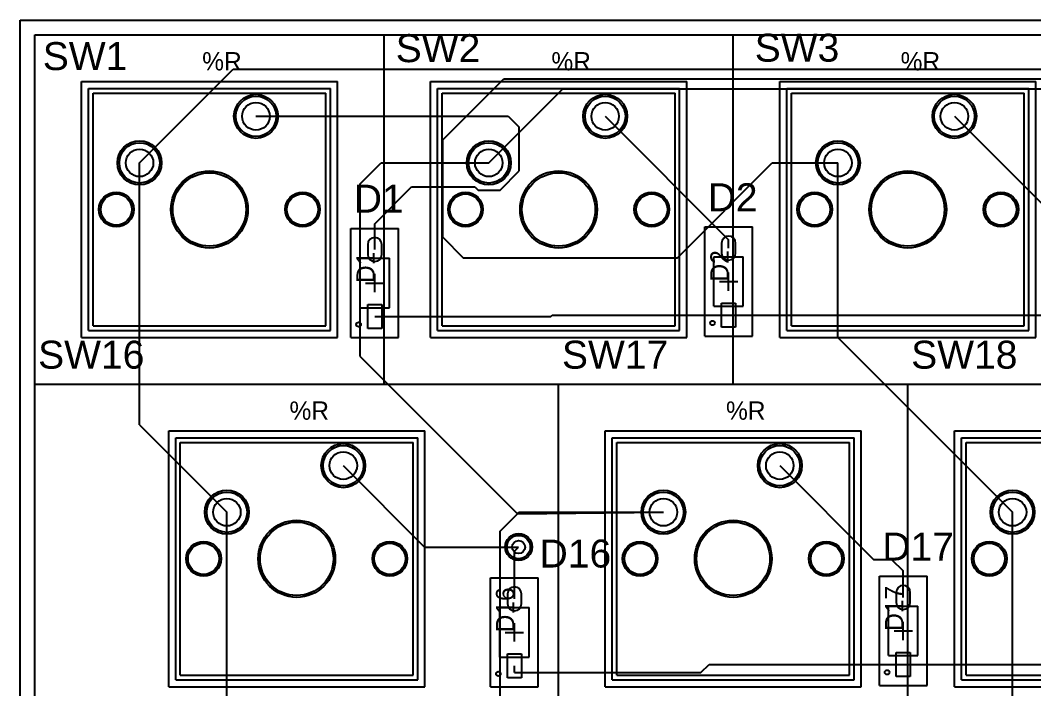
# Model space of a CAD drawing. Header units: millimetres. Extents: x 0 to 306, y 0 to 140.
# Drawn here: x 0 to 55.3, y 60.6 to 97.1 of the extents above; entities that cross this region are included whole.
import ezdxf

# ---------------------------------------------------------------- set-up
doc = ezdxf.new("R2010")
doc.units = ezdxf.units.MM
for name, color, linetype in [('BottomLayer', 5, 'Continuous'), ('BottomSolder', 6, 'Continuous'), ('Mechanical1', 6, 'Continuous'), ('Mechanical16', 56, 'Continuous'), ('Mechanical2', 216, 'Continuous'), ('Mechanical3', 76, 'Continuous'), ('Mechanical4', 56, 'Continuous'), ('Mechanical5', 56, 'Continuous'), ('Mechanical6', 56, 'Continuous'), ('MultiLayer', 9, 'Continuous'), ('PadHoleLayer', 156, 'Continuous'), ('TopLayer', 1, 'Continuous'), ('TopOverlay', 2, 'Continuous'), ('TopPaste', 8, 'Continuous'), ('TopSolder', 216, 'Continuous'), ('ViaHoleLayer', 16, 'Continuous')]:
    doc.layers.add(name, color=color, linetype=linetype)
doc.styles.add('Arial', font='arial.ttf', dxfattribs={"height": 0.2})

# ---------------------------------------------------------------- blocks, each defined once
blk = doc.blocks.new('SW_C______MX_1_00__PCB_53')
at = {"layer": 'BottomLayer'}
for centre, radius in [((0, 0), 1.1), ((-6.35, -2.54), 1.1), ((-2.54, -5.08), 2), ((-7.62, -5.08), 0.85), ((2.54, -5.08), 0.85)]:
    blk.add_circle(centre, radius, dxfattribs=at)
at = {"layer": 'BottomSolder'}
for centre, radius in [((0, 0), 1.202), ((-6.35, -2.54), 1.202), ((-2.54, -5.08), 2.102), ((-7.62, -5.08), 0.952), ((2.54, -5.08), 0.952)]:
    blk.add_circle(centre, radius, dxfattribs=at)
at = {"layer": 'Mechanical2'}
for p, q in [((-12.065, 4.445), (6.985, 4.445)), ((-12.065, -14.605), (-12.065, 4.445)), ((6.985, -14.605), (6.985, 4.445)), ((-12.065, -14.605), (6.985, -14.605))]:
    blk.add_line(p, q, dxfattribs=at)
at = {"layer": 'Mechanical4'}
for p, q in [((-9.14, -11.68), (-9.14, 1.52)), ((-9.14, 1.52), (4.06, 1.52)), ((4.06, -11.68), (4.06, 1.52)), ((-9.14, -11.68), (4.06, -11.68))]:
    blk.add_line(p, q, dxfattribs=at)
at = {"layer": 'Mechanical6'}
for p, q in [((-8.89, 1.27), (3.81, 1.27)), ((-8.89, -11.43), (-8.89, 1.27)), ((3.81, -11.43), (3.81, 1.27)), ((-8.89, -11.43), (3.81, -11.43))]:
    blk.add_line(p, q, dxfattribs=at)
at = {"layer": 'MultiLayer'}
for centre, radius in [((0, 0), 1.1), ((-6.35, -2.54), 1.1), ((-2.54, -5.08), 2), ((-7.62, -5.08), 0.85), ((2.54, -5.08), 0.85)]:
    blk.add_circle(centre, radius, dxfattribs=at)
at = {"layer": 'PadHoleLayer'}
for centre, radius in [((0, 0), 0.75), ((-6.35, -2.54), 0.75), ((-2.54, -5.08), 2), ((-7.62, -5.08), 0.85), ((2.54, -5.08), 0.85)]:
    blk.add_circle(centre, radius, dxfattribs=at)
at = {"layer": 'TopLayer'}
for centre, radius in [((0, 0), 1.1), ((-6.35, -2.54), 1.1), ((-2.54, -5.08), 2), ((-7.62, -5.08), 0.85), ((2.54, -5.08), 0.85)]:
    blk.add_circle(centre, radius, dxfattribs=at)
at = {"layer": 'TopOverlay'}
for p, q in [((-9.525, 1.905), (4.445, 1.905)), ((-9.525, -12.065), (-9.525, 1.905)), ((4.445, -12.065), (4.445, 1.905)), ((-9.525, -12.065), (4.445, -12.065))]:
    blk.add_line(p, q, dxfattribs=at)
at = {"layer": 'TopSolder'}
for centre, radius in [((0, 0), 1.202), ((-6.35, -2.54), 1.202), ((-2.54, -5.08), 2.102), ((-7.62, -5.08), 0.952), ((2.54, -5.08), 0.952)]:
    blk.add_circle(centre, radius, dxfattribs=at)
at = {"layer": 'Mechanical6'}
blk.add_text('%R', height=1, dxfattribs=at).set_placement((-2.933, 2.501))
blk = doc.blocks.new('SW_C______MX_1_00__PCB_54')
at = {"layer": 'BottomLayer'}
for centre, radius in [((0, 0), 1.1), ((-6.35, -2.54), 1.1), ((-2.54, -5.08), 2), ((-7.62, -5.08), 0.85), ((2.54, -5.08), 0.85)]:
    blk.add_circle(centre, radius, dxfattribs=at)
at = {"layer": 'BottomSolder'}
for centre, radius in [((0, 0), 1.202), ((-6.35, -2.54), 1.202), ((-2.54, -5.08), 2.102), ((-7.62, -5.08), 0.952), ((2.54, -5.08), 0.952)]:
    blk.add_circle(centre, radius, dxfattribs=at)
at = {"layer": 'Mechanical2'}
for p, q in [((-12.065, 4.445), (6.985, 4.445)), ((-12.065, -14.605), (-12.065, 4.445)), ((6.985, -14.605), (6.985, 4.445)), ((-12.065, -14.605), (6.985, -14.605))]:
    blk.add_line(p, q, dxfattribs=at)
at = {"layer": 'Mechanical4'}
for p, q in [((-9.14, -11.68), (-9.14, 1.52)), ((-9.14, 1.52), (4.06, 1.52)), ((4.06, -11.68), (4.06, 1.52)), ((-9.14, -11.68), (4.06, -11.68))]:
    blk.add_line(p, q, dxfattribs=at)
at = {"layer": 'Mechanical6'}
for p, q in [((-8.89, 1.27), (3.81, 1.27)), ((-8.89, -11.43), (-8.89, 1.27)), ((3.81, -11.43), (3.81, 1.27)), ((-8.89, -11.43), (3.81, -11.43))]:
    blk.add_line(p, q, dxfattribs=at)
at = {"layer": 'MultiLayer'}
for centre, radius in [((0, 0), 1.1), ((-6.35, -2.54), 1.1), ((-2.54, -5.08), 2), ((-7.62, -5.08), 0.85), ((2.54, -5.08), 0.85)]:
    blk.add_circle(centre, radius, dxfattribs=at)
at = {"layer": 'PadHoleLayer'}
for centre, radius in [((0, 0), 0.75), ((-6.35, -2.54), 0.75), ((-2.54, -5.08), 2), ((-7.62, -5.08), 0.85), ((2.54, -5.08), 0.85)]:
    blk.add_circle(centre, radius, dxfattribs=at)
at = {"layer": 'TopLayer'}
for centre, radius in [((0, 0), 1.1), ((-6.35, -2.54), 1.1), ((-2.54, -5.08), 2), ((-7.62, -5.08), 0.85), ((2.54, -5.08), 0.85)]:
    blk.add_circle(centre, radius, dxfattribs=at)
at = {"layer": 'TopOverlay'}
for p, q in [((-9.525, 1.905), (4.445, 1.905)), ((-9.525, -12.065), (-9.525, 1.905)), ((4.445, -12.065), (4.445, 1.905)), ((-9.525, -12.065), (4.445, -12.065))]:
    blk.add_line(p, q, dxfattribs=at)
at = {"layer": 'TopSolder'}
for centre, radius in [((0, 0), 1.202), ((-6.35, -2.54), 1.202), ((-2.54, -5.08), 2.102), ((-7.62, -5.08), 0.952), ((2.54, -5.08), 0.952)]:
    blk.add_circle(centre, radius, dxfattribs=at)
at = {"layer": 'Mechanical6'}
blk.add_text('%R', height=1, dxfattribs=at).set_placement((-2.933, 2.501))
blk = doc.blocks.new('SW_C______MX_1_50__PCB_55')
at = {"layer": 'BottomLayer'}
for centre, radius in [((0, 0), 1.1), ((-6.35, -2.54), 1.1), ((-2.54, -5.08), 2), ((-7.62, -5.08), 0.85), ((2.54, -5.08), 0.85)]:
    blk.add_circle(centre, radius, dxfattribs=at)
at = {"layer": 'BottomSolder'}
for centre, radius in [((0, 0), 1.202), ((-6.35, -2.54), 1.202), ((-2.54, -5.08), 2.102), ((-7.62, -5.08), 0.952), ((2.54, -5.08), 0.952)]:
    blk.add_circle(centre, radius, dxfattribs=at)
at = {"layer": 'Mechanical2'}
for p, q in [((-16.827, 4.445), (11.748, 4.445)), ((-16.827, -14.605), (-16.827, 4.445)), ((11.748, -14.605), (11.748, 4.445)), ((-16.827, -14.605), (11.748, -14.605))]:
    blk.add_line(p, q, dxfattribs=at)
at = {"layer": 'Mechanical4'}
for p, q in [((-9.14, -11.68), (-9.14, 1.52)), ((-9.14, 1.52), (4.06, 1.52)), ((4.06, -11.68), (4.06, 1.52)), ((-9.14, -11.68), (4.06, -11.68))]:
    blk.add_line(p, q, dxfattribs=at)
at = {"layer": 'Mechanical6'}
for p, q in [((-8.89, 1.27), (3.81, 1.27)), ((-8.89, -11.43), (-8.89, 1.27)), ((3.81, -11.43), (3.81, 1.27)), ((-8.89, -11.43), (3.81, -11.43))]:
    blk.add_line(p, q, dxfattribs=at)
at = {"layer": 'MultiLayer'}
for centre, radius in [((0, 0), 1.1), ((-6.35, -2.54), 1.1), ((-2.54, -5.08), 2), ((-7.62, -5.08), 0.85), ((2.54, -5.08), 0.85)]:
    blk.add_circle(centre, radius, dxfattribs=at)
at = {"layer": 'PadHoleLayer'}
for centre, radius in [((0, 0), 0.75), ((-6.35, -2.54), 0.75), ((-2.54, -5.08), 2), ((-7.62, -5.08), 0.85), ((2.54, -5.08), 0.85)]:
    blk.add_circle(centre, radius, dxfattribs=at)
at = {"layer": 'TopLayer'}
for centre, radius in [((0, 0), 1.1), ((-6.35, -2.54), 1.1), ((-2.54, -5.08), 2), ((-7.62, -5.08), 0.85), ((2.54, -5.08), 0.85)]:
    blk.add_circle(centre, radius, dxfattribs=at)
at = {"layer": 'TopOverlay'}
for p, q in [((-9.525, 1.905), (4.445, 1.905)), ((-9.525, -12.065), (-9.525, 1.905)), ((4.445, -12.065), (4.445, 1.905)), ((-9.525, -12.065), (4.445, -12.065))]:
    blk.add_line(p, q, dxfattribs=at)
at = {"layer": 'TopSolder'}
for centre, radius in [((0, 0), 1.202), ((-6.35, -2.54), 1.202), ((-2.54, -5.08), 2.102), ((-7.62, -5.08), 0.952), ((2.54, -5.08), 0.952)]:
    blk.add_circle(centre, radius, dxfattribs=at)
at = {"layer": 'Mechanical6'}
blk.add_text('%R', height=1, dxfattribs=at).set_placement((-2.933, 2.501))
blk = doc.blocks.new('SW_C______MX_1_00__PCB_68')
at = {"layer": 'BottomLayer'}
for centre, radius in [((0, 0), 1.1), ((-6.35, -2.54), 1.1), ((-2.54, -5.08), 2), ((-7.62, -5.08), 0.85), ((2.54, -5.08), 0.85)]:
    blk.add_circle(centre, radius, dxfattribs=at)
at = {"layer": 'BottomSolder'}
for centre, radius in [((0, 0), 1.202), ((-6.35, -2.54), 1.202), ((-2.54, -5.08), 2.102), ((-7.62, -5.08), 0.952), ((2.54, -5.08), 0.952)]:
    blk.add_circle(centre, radius, dxfattribs=at)
at = {"layer": 'Mechanical2'}
for p, q in [((-12.065, -14.605), (-12.065, 4.445)), ((-12.065, 4.445), (6.985, 4.445)), ((6.985, -14.605), (6.985, 4.445)), ((-12.065, -14.605), (6.985, -14.605))]:
    blk.add_line(p, q, dxfattribs=at)
at = {"layer": 'Mechanical4'}
for p, q in [((-9.14, 1.52), (4.06, 1.52)), ((-9.14, -11.68), (-9.14, 1.52)), ((4.06, -11.68), (4.06, 1.52)), ((-9.14, -11.68), (4.06, -11.68))]:
    blk.add_line(p, q, dxfattribs=at)
at = {"layer": 'Mechanical6'}
for p, q in [((-8.89, -11.43), (-8.89, 1.27)), ((-8.89, 1.27), (3.81, 1.27)), ((3.81, -11.43), (3.81, 1.27)), ((-8.89, -11.43), (3.81, -11.43))]:
    blk.add_line(p, q, dxfattribs=at)
at = {"layer": 'MultiLayer'}
for centre, radius in [((0, 0), 1.1), ((-6.35, -2.54), 1.1), ((-2.54, -5.08), 2), ((-7.62, -5.08), 0.85), ((2.54, -5.08), 0.85)]:
    blk.add_circle(centre, radius, dxfattribs=at)
at = {"layer": 'PadHoleLayer'}
for centre, radius in [((0, 0), 0.75), ((-6.35, -2.54), 0.75), ((-2.54, -5.08), 2), ((-7.62, -5.08), 0.85), ((2.54, -5.08), 0.85)]:
    blk.add_circle(centre, radius, dxfattribs=at)
at = {"layer": 'TopLayer'}
for centre, radius in [((0, 0), 1.1), ((-6.35, -2.54), 1.1), ((-2.54, -5.08), 2), ((-7.62, -5.08), 0.85), ((2.54, -5.08), 0.85)]:
    blk.add_circle(centre, radius, dxfattribs=at)
at = {"layer": 'TopOverlay'}
for p, q in [((-9.525, -12.065), (-9.525, 1.905)), ((-9.525, 1.905), (4.445, 1.905)), ((4.445, -12.065), (4.445, 1.905)), ((-9.525, -12.065), (4.445, -12.065))]:
    blk.add_line(p, q, dxfattribs=at)
at = {"layer": 'TopSolder'}
for centre, radius in [((0, 0), 1.202), ((-6.35, -2.54), 1.202), ((-2.54, -5.08), 2.102), ((-7.62, -5.08), 0.952), ((2.54, -5.08), 0.952)]:
    blk.add_circle(centre, radius, dxfattribs=at)
at = {"layer": 'Mechanical6'}
blk.add_text('%R', height=1, dxfattribs=at).set_placement((-2.933, 2.501))
blk = doc.blocks.new('SW_C______MX_1_00__PCB_69')
at = {"layer": 'BottomLayer'}
for centre, radius in [((0, 0), 1.1), ((-6.35, -2.54), 1.1), ((-2.54, -5.08), 2), ((-7.62, -5.08), 0.85), ((2.54, -5.08), 0.85)]:
    blk.add_circle(centre, radius, dxfattribs=at)
at = {"layer": 'BottomSolder'}
for centre, radius in [((0, 0), 1.202), ((-6.35, -2.54), 1.202), ((-2.54, -5.08), 2.102), ((-7.62, -5.08), 0.952), ((2.54, -5.08), 0.952)]:
    blk.add_circle(centre, radius, dxfattribs=at)
at = {"layer": 'Mechanical2'}
for p, q in [((-12.065, -14.605), (-12.065, 4.445)), ((-12.065, 4.445), (6.985, 4.445)), ((6.985, -14.605), (6.985, 4.445)), ((-12.065, -14.605), (6.985, -14.605))]:
    blk.add_line(p, q, dxfattribs=at)
at = {"layer": 'Mechanical4'}
for p, q in [((-9.14, 1.52), (4.06, 1.52)), ((-9.14, -11.68), (-9.14, 1.52)), ((4.06, -11.68), (4.06, 1.52)), ((-9.14, -11.68), (4.06, -11.68))]:
    blk.add_line(p, q, dxfattribs=at)
at = {"layer": 'Mechanical6'}
for p, q in [((-8.89, -11.43), (-8.89, 1.27)), ((-8.89, 1.27), (3.81, 1.27)), ((3.81, -11.43), (3.81, 1.27)), ((-8.89, -11.43), (3.81, -11.43))]:
    blk.add_line(p, q, dxfattribs=at)
at = {"layer": 'MultiLayer'}
for centre, radius in [((0, 0), 1.1), ((-6.35, -2.54), 1.1), ((-2.54, -5.08), 2), ((-7.62, -5.08), 0.85), ((2.54, -5.08), 0.85)]:
    blk.add_circle(centre, radius, dxfattribs=at)
at = {"layer": 'PadHoleLayer'}
for centre, radius in [((0, 0), 0.75), ((-6.35, -2.54), 0.75), ((-2.54, -5.08), 2), ((-7.62, -5.08), 0.85), ((2.54, -5.08), 0.85)]:
    blk.add_circle(centre, radius, dxfattribs=at)
at = {"layer": 'TopLayer'}
for centre, radius in [((0, 0), 1.1), ((-6.35, -2.54), 1.1), ((-2.54, -5.08), 2), ((-7.62, -5.08), 0.85), ((2.54, -5.08), 0.85)]:
    blk.add_circle(centre, radius, dxfattribs=at)
at = {"layer": 'TopOverlay'}
for p, q in [((-9.525, -12.065), (-9.525, 1.905)), ((-9.525, 1.905), (4.445, 1.905)), ((4.445, -12.065), (4.445, 1.905)), ((-9.525, -12.065), (4.445, -12.065))]:
    blk.add_line(p, q, dxfattribs=at)
at = {"layer": 'TopSolder'}
for centre, radius in [((0, 0), 1.202), ((-6.35, -2.54), 1.202), ((-2.54, -5.08), 2.102), ((-7.62, -5.08), 0.952), ((2.54, -5.08), 0.952)]:
    blk.add_circle(centre, radius, dxfattribs=at)
at = {"layer": 'Mechanical6'}
blk.add_text('%R', height=1, dxfattribs=at).set_placement((-2.933, 2.501))
blk = doc.blocks.new('SW_C______MX_1_00__PCB_70')
at = {"layer": 'BottomLayer'}
for centre, radius in [((0, 0), 1.1), ((-6.35, -2.54), 1.1), ((-2.54, -5.08), 2), ((-7.62, -5.08), 0.85), ((2.54, -5.08), 0.85)]:
    blk.add_circle(centre, radius, dxfattribs=at)
at = {"layer": 'BottomSolder'}
for centre, radius in [((0, 0), 1.202), ((-6.35, -2.54), 1.202), ((-2.54, -5.08), 2.102), ((-7.62, -5.08), 0.952), ((2.54, -5.08), 0.952)]:
    blk.add_circle(centre, radius, dxfattribs=at)
at = {"layer": 'Mechanical2'}
for p, q in [((-12.065, -14.605), (-12.065, 4.445)), ((-12.065, 4.445), (6.985, 4.445)), ((6.985, -14.605), (6.985, 4.445)), ((-12.065, -14.605), (6.985, -14.605))]:
    blk.add_line(p, q, dxfattribs=at)
at = {"layer": 'Mechanical4'}
for p, q in [((-9.14, 1.52), (4.06, 1.52)), ((-9.14, -11.68), (-9.14, 1.52)), ((4.06, -11.68), (4.06, 1.52)), ((-9.14, -11.68), (4.06, -11.68))]:
    blk.add_line(p, q, dxfattribs=at)
at = {"layer": 'Mechanical6'}
for p, q in [((-8.89, -11.43), (-8.89, 1.27)), ((-8.89, 1.27), (3.81, 1.27)), ((3.81, -11.43), (3.81, 1.27)), ((-8.89, -11.43), (3.81, -11.43))]:
    blk.add_line(p, q, dxfattribs=at)
at = {"layer": 'MultiLayer'}
for centre, radius in [((0, 0), 1.1), ((-6.35, -2.54), 1.1), ((-2.54, -5.08), 2), ((-7.62, -5.08), 0.85), ((2.54, -5.08), 0.85)]:
    blk.add_circle(centre, radius, dxfattribs=at)
at = {"layer": 'PadHoleLayer'}
for centre, radius in [((0, 0), 0.75), ((-6.35, -2.54), 0.75), ((-2.54, -5.08), 2), ((-7.62, -5.08), 0.85), ((2.54, -5.08), 0.85)]:
    blk.add_circle(centre, radius, dxfattribs=at)
at = {"layer": 'TopLayer'}
for centre, radius in [((0, 0), 1.1), ((-6.35, -2.54), 1.1), ((-2.54, -5.08), 2), ((-7.62, -5.08), 0.85), ((2.54, -5.08), 0.85)]:
    blk.add_circle(centre, radius, dxfattribs=at)
at = {"layer": 'TopOverlay'}
for p, q in [((-9.525, -12.065), (-9.525, 1.905)), ((-9.525, 1.905), (4.445, 1.905)), ((4.445, -12.065), (4.445, 1.905)), ((-9.525, -12.065), (4.445, -12.065))]:
    blk.add_line(p, q, dxfattribs=at)
at = {"layer": 'TopSolder'}
for centre, radius in [((0, 0), 1.202), ((-6.35, -2.54), 1.202), ((-2.54, -5.08), 2.102), ((-7.62, -5.08), 0.952), ((2.54, -5.08), 0.952)]:
    blk.add_circle(centre, radius, dxfattribs=at)
at = {"layer": 'Mechanical6'}
blk.add_text('%R', height=1, dxfattribs=at).set_placement((-2.933, 2.501))
blk = doc.blocks.new('FP_SOD_123_IPC_A_131')
at = {"layer": 'Mechanical16'}
for p, q in [((0, 0.5), (0, -0.5)), ((-0.5, 0), (0.5, 0))]:
    blk.add_line(p, q, dxfattribs=at)
at = {"layer": 'Mechanical2'}
for p, q in [((-1.35, 0.8), (1.35, 0.8)), ((-1.35, 0.8), (-1.35, -0.8)), ((1.35, 0.8), (1.35, -0.8)), ((-1.35, -0.8), (1.35, -0.8))]:
    blk.add_line(p, q, dxfattribs=at)
at = {"layer": 'Mechanical3'}
for p, q in [((-2.979, 1.3), (2.979, 1.3)), ((-2.979, 1.3), (-2.979, -1.3)), ((2.979, 1.3), (2.979, -1.3)), ((-2.979, -1.3), (2.979, -1.3))]:
    blk.add_line(p, q, dxfattribs=at)
at = {"layer": 'Mechanical5'}
for p, q in [((-2.979, 1.3), (2.979, 1.3)), ((-2.979, 1.3), (-2.979, -1.3)), ((2.979, 1.3), (2.979, -1.3)), ((-2.979, -1.3), (2.979, -1.3))]:
    blk.add_line(p, q, dxfattribs=at)
at = {"layer": 'TopLayer'}
for p, q in [((-2.479, 0.381), (-1.171, 0.381)), ((-2.479, -0.381), (-2.479, 0.381)), ((-1.171, 0.381), (-1.171, -0.381)), ((2.098, 0.381), (1.552, 0.381)), ((-1.171, -0.381), (-2.479, -0.381)), ((1.552, -0.381), (2.098, -0.381))]:
    blk.add_line(p, q, dxfattribs=at)
for centre, start, end in [((1.552, 0), 90, 270), ((2.098, 0), 270, 90)]:
    blk.add_arc(centre, 0.381, start, end, dxfattribs=at)
at = {"layer": 'TopOverlay'}
for p, q in [((-1.35, 0.8), (-1.35, 0.72)), ((-1.35, 0.8), (1.35, 0.8)), ((1.35, 0.8), (1.35, 0.72)), ((-1.35, -0.72), (-1.35, -0.8)), ((-1.35, -0.8), (1.35, -0.8)), ((1.35, -0.72), (1.35, -0.8))]:
    blk.add_line(p, q, dxfattribs=at)
blk.add_circle((-2.261, 0.881), 0.125, dxfattribs=at)
at = {"layer": 'TopPaste'}
for p, q in [((-2.479, 0.381), (-1.171, 0.381)), ((-2.479, -0.381), (-2.479, 0.381)), ((-1.171, 0.381), (-1.171, -0.381)), ((2.098, 0.381), (1.552, 0.381)), ((-1.171, -0.381), (-2.479, -0.381)), ((1.552, -0.381), (2.098, -0.381))]:
    blk.add_line(p, q, dxfattribs=at)
for centre, start, end in [((1.552, 0), 90, 270), ((2.098, 0), 270, 90)]:
    blk.add_arc(centre, 0.381, start, end, dxfattribs=at)
at = {"layer": 'TopSolder'}
for p, q in [((-2.479, 0.381), (-1.171, 0.381)), ((-2.479, -0.381), (-2.479, 0.381)), ((-1.171, 0.381), (-1.171, -0.381)), ((2.098, 0.381), (1.552, 0.381)), ((-1.171, -0.381), (-2.479, -0.381)), ((1.552, -0.381), (2.098, -0.381))]:
    blk.add_line(p, q, dxfattribs=at)
for centre, start, end in [((1.552, 0), 90, 270), ((2.098, 0), 270, 90)]:
    blk.add_arc(centre, 0.381, start, end, dxfattribs=at)
at = {"layer": 'Mechanical5'}
blk.add_text('D17', height=1, dxfattribs=at).set_placement((0, 0))
blk = doc.blocks.new('FP_SOD_123_IPC_A_132')
at = {"layer": 'Mechanical16'}
for p, q in [((0, 0.5), (0, -0.5)), ((-0.5, 0), (0.5, 0))]:
    blk.add_line(p, q, dxfattribs=at)
at = {"layer": 'Mechanical2'}
for p, q in [((-1.35, 0.8), (-1.35, -0.8)), ((-1.35, 0.8), (1.35, 0.8)), ((1.35, 0.8), (1.35, -0.8)), ((-1.35, -0.8), (1.35, -0.8))]:
    blk.add_line(p, q, dxfattribs=at)
at = {"layer": 'Mechanical3'}
for p, q in [((-2.979, 1.3), (-2.979, -1.3)), ((-2.979, 1.3), (2.979, 1.3)), ((2.979, 1.3), (2.979, -1.3)), ((-2.979, -1.3), (2.979, -1.3))]:
    blk.add_line(p, q, dxfattribs=at)
at = {"layer": 'Mechanical5'}
for p, q in [((-2.979, 1.3), (-2.979, -1.3)), ((-2.979, 1.3), (2.979, 1.3)), ((2.979, 1.3), (2.979, -1.3)), ((-2.979, -1.3), (2.979, -1.3))]:
    blk.add_line(p, q, dxfattribs=at)
at = {"layer": 'TopLayer'}
for p, q in [((-2.479, 0.381), (-1.171, 0.381)), ((-2.479, -0.381), (-2.479, 0.381)), ((-1.171, 0.381), (-1.171, -0.381)), ((2.098, 0.381), (1.552, 0.381)), ((-1.171, -0.381), (-2.479, -0.381)), ((1.552, -0.381), (2.098, -0.381))]:
    blk.add_line(p, q, dxfattribs=at)
for centre, start, end in [((1.552, 0), 90, 270), ((2.098, 0), 270, 90)]:
    blk.add_arc(centre, 0.381, start, end, dxfattribs=at)
at = {"layer": 'TopOverlay'}
for p, q in [((-1.35, 0.8), (1.35, 0.8)), ((-1.35, 0.8), (-1.35, 0.72)), ((1.35, 0.8), (1.35, 0.72)), ((-1.35, -0.72), (-1.35, -0.8)), ((-1.35, -0.8), (1.35, -0.8)), ((1.35, -0.72), (1.35, -0.8))]:
    blk.add_line(p, q, dxfattribs=at)
blk.add_circle((-2.261, 0.881), 0.125, dxfattribs=at)
at = {"layer": 'TopPaste'}
for p, q in [((-2.479, 0.381), (-1.171, 0.381)), ((-2.479, -0.381), (-2.479, 0.381)), ((-1.171, 0.381), (-1.171, -0.381)), ((2.098, 0.381), (1.552, 0.381)), ((-1.171, -0.381), (-2.479, -0.381)), ((1.552, -0.381), (2.098, -0.381))]:
    blk.add_line(p, q, dxfattribs=at)
for centre, start, end in [((1.552, 0), 90, 270), ((2.098, 0), 270, 90)]:
    blk.add_arc(centre, 0.381, start, end, dxfattribs=at)
at = {"layer": 'TopSolder'}
for p, q in [((-2.479, 0.381), (-1.171, 0.381)), ((-2.479, -0.381), (-2.479, 0.381)), ((-1.171, 0.381), (-1.171, -0.381)), ((2.098, 0.381), (1.552, 0.381)), ((-1.171, -0.381), (-2.479, -0.381)), ((1.552, -0.381), (2.098, -0.381))]:
    blk.add_line(p, q, dxfattribs=at)
for centre, start, end in [((1.552, 0), 90, 270), ((2.098, 0), 270, 90)]:
    blk.add_arc(centre, 0.381, start, end, dxfattribs=at)
at = {"layer": 'Mechanical5'}
blk.add_text('D16', height=1, dxfattribs=at).set_placement((0, 0.011))
blk = doc.blocks.new('FP_SOD_123_IPC_A_146')
at = {"layer": 'Mechanical16'}
for p, q in [((0, 0.5), (0, -0.5)), ((-0.5, 0), (0.5, 0))]:
    blk.add_line(p, q, dxfattribs=at)
at = {"layer": 'Mechanical2'}
for p, q in [((-1.35, 0.8), (1.35, 0.8)), ((-1.35, 0.8), (-1.35, -0.8)), ((1.35, 0.8), (1.35, -0.8)), ((-1.35, -0.8), (1.35, -0.8))]:
    blk.add_line(p, q, dxfattribs=at)
at = {"layer": 'Mechanical3'}
for p, q in [((-2.979, 1.3), (2.979, 1.3)), ((-2.979, 1.3), (-2.979, -1.3)), ((2.979, 1.3), (2.979, -1.3)), ((-2.979, -1.3), (2.979, -1.3))]:
    blk.add_line(p, q, dxfattribs=at)
at = {"layer": 'Mechanical5'}
for p, q in [((-2.979, 1.3), (2.979, 1.3)), ((-2.979, 1.3), (-2.979, -1.3)), ((2.979, 1.3), (2.979, -1.3)), ((-2.979, -1.3), (2.979, -1.3))]:
    blk.add_line(p, q, dxfattribs=at)
at = {"layer": 'TopLayer'}
for p, q in [((-2.479, 0.381), (-1.171, 0.381)), ((-2.479, -0.381), (-2.479, 0.381)), ((-1.171, 0.381), (-1.171, -0.381)), ((2.098, 0.381), (1.552, 0.381)), ((-1.171, -0.381), (-2.479, -0.381)), ((1.552, -0.381), (2.098, -0.381))]:
    blk.add_line(p, q, dxfattribs=at)
for centre, start, end in [((1.552, 0), 90, 270), ((2.098, 0), 270, 90)]:
    blk.add_arc(centre, 0.381, start, end, dxfattribs=at)
at = {"layer": 'TopOverlay'}
for p, q in [((-1.35, 0.8), (-1.35, 0.72)), ((-1.35, 0.8), (1.35, 0.8)), ((1.35, 0.8), (1.35, 0.72)), ((-1.35, -0.72), (-1.35, -0.8)), ((-1.35, -0.8), (1.35, -0.8)), ((1.35, -0.72), (1.35, -0.8))]:
    blk.add_line(p, q, dxfattribs=at)
blk.add_circle((-2.261, 0.881), 0.125, dxfattribs=at)
at = {"layer": 'TopPaste'}
for p, q in [((-2.479, 0.381), (-1.171, 0.381)), ((-2.479, -0.381), (-2.479, 0.381)), ((-1.171, 0.381), (-1.171, -0.381)), ((2.098, 0.381), (1.552, 0.381)), ((-1.171, -0.381), (-2.479, -0.381)), ((1.552, -0.381), (2.098, -0.381))]:
    blk.add_line(p, q, dxfattribs=at)
for centre, start, end in [((1.552, 0), 90, 270), ((2.098, 0), 270, 90)]:
    blk.add_arc(centre, 0.381, start, end, dxfattribs=at)
at = {"layer": 'TopSolder'}
for p, q in [((-2.479, 0.381), (-1.171, 0.381)), ((-2.479, -0.381), (-2.479, 0.381)), ((-1.171, 0.381), (-1.171, -0.381)), ((2.098, 0.381), (1.552, 0.381)), ((-1.171, -0.381), (-2.479, -0.381)), ((1.552, -0.381), (2.098, -0.381))]:
    blk.add_line(p, q, dxfattribs=at)
for centre, start, end in [((1.552, 0), 90, 270), ((2.098, 0), 270, 90)]:
    blk.add_arc(centre, 0.381, start, end, dxfattribs=at)
at = {"layer": 'Mechanical5'}
blk.add_text('D2', height=1, dxfattribs=at).set_placement((0, 0))
blk = doc.blocks.new('FP_SOD_123_IPC_A_147')
at = {"layer": 'Mechanical16'}
for p, q in [((0, 0.5), (0, -0.5)), ((-0.5, 0), (0.5, 0))]:
    blk.add_line(p, q, dxfattribs=at)
at = {"layer": 'Mechanical2'}
for p, q in [((-1.35, 0.8), (1.35, 0.8)), ((-1.35, 0.8), (-1.35, -0.8)), ((1.35, 0.8), (1.35, -0.8)), ((-1.35, -0.8), (1.35, -0.8))]:
    blk.add_line(p, q, dxfattribs=at)
at = {"layer": 'Mechanical3'}
for p, q in [((-2.979, 1.3), (2.979, 1.3)), ((-2.979, 1.3), (-2.979, -1.3)), ((2.979, 1.3), (2.979, -1.3)), ((-2.979, -1.3), (2.979, -1.3))]:
    blk.add_line(p, q, dxfattribs=at)
at = {"layer": 'Mechanical5'}
for p, q in [((-2.979, 1.3), (2.979, 1.3)), ((-2.979, 1.3), (-2.979, -1.3)), ((2.979, 1.3), (2.979, -1.3)), ((-2.979, -1.3), (2.979, -1.3))]:
    blk.add_line(p, q, dxfattribs=at)
at = {"layer": 'TopLayer'}
for p, q in [((-2.479, 0.381), (-1.171, 0.381)), ((-2.479, -0.381), (-2.479, 0.381)), ((-1.171, 0.381), (-1.171, -0.381)), ((2.098, 0.381), (1.552, 0.381)), ((-1.171, -0.381), (-2.479, -0.381)), ((1.552, -0.381), (2.098, -0.381))]:
    blk.add_line(p, q, dxfattribs=at)
for centre, start, end in [((1.552, 0), 90, 270), ((2.098, 0), 270, 90)]:
    blk.add_arc(centre, 0.381, start, end, dxfattribs=at)
at = {"layer": 'TopOverlay'}
for p, q in [((-1.35, 0.8), (-1.35, 0.72)), ((-1.35, 0.8), (1.35, 0.8)), ((1.35, 0.8), (1.35, 0.72)), ((-1.35, -0.72), (-1.35, -0.8)), ((-1.35, -0.8), (1.35, -0.8)), ((1.35, -0.72), (1.35, -0.8))]:
    blk.add_line(p, q, dxfattribs=at)
blk.add_circle((-2.261, 0.881), 0.125, dxfattribs=at)
at = {"layer": 'TopPaste'}
for p, q in [((-2.479, 0.381), (-1.171, 0.381)), ((-2.479, -0.381), (-2.479, 0.381)), ((-1.171, 0.381), (-1.171, -0.381)), ((2.098, 0.381), (1.552, 0.381)), ((-1.171, -0.381), (-2.479, -0.381)), ((1.552, -0.381), (2.098, -0.381))]:
    blk.add_line(p, q, dxfattribs=at)
for centre, start, end in [((1.552, 0), 90, 270), ((2.098, 0), 270, 90)]:
    blk.add_arc(centre, 0.381, start, end, dxfattribs=at)
at = {"layer": 'TopSolder'}
for p, q in [((-2.479, 0.381), (-1.171, 0.381)), ((-2.479, -0.381), (-2.479, 0.381)), ((-1.171, 0.381), (-1.171, -0.381)), ((2.098, 0.381), (1.552, 0.381)), ((-1.171, -0.381), (-2.479, -0.381)), ((1.552, -0.381), (2.098, -0.381))]:
    blk.add_line(p, q, dxfattribs=at)
for centre, start, end in [((1.552, 0), 90, 270), ((2.098, 0), 270, 90)]:
    blk.add_arc(centre, 0.381, start, end, dxfattribs=at)
at = {"layer": 'Mechanical5'}
blk.add_text('D1', height=1, dxfattribs=at).set_placement((0, 0))

msp = doc.modelspace()

# ---------------------------------------------------------------- linework, layer by layer
at = {"layer": 'BottomLayer'}
for p, q in [((6.508, 89.274), (11.621, 94.386)), ((11.621, 94.386), (95.944, 94.386)), ((23.046, 90.526), (26.373, 93.853)), ((26.373, 93.853), (96.884, 93.853)), ((25.557, 89.274), (29.603, 93.32)), ((29.603, 93.32), (103.919, 93.32)), ((23.046, 85.217), (23.046, 90.526)), ((35.847, 84.099), (41.022, 89.274)), ((41.022, 89.274), (44.606, 89.274)), ((44.606, 79.749), (44.606, 89.274)), ((23.046, 85.217), (24.163, 84.099)), ((24.163, 84.099), (35.847, 84.099)), ((44.606, 79.749), (54.13, 70.225)), ((17.62, 72.765), (22.059, 68.326)), ((54.13, 55.938), (54.13, 70.225)), ((22.059, 68.326), (27.186, 68.326))]:
    msp.add_line(p, q, dxfattribs=at)
msp.add_circle((27.186, 68.326), 0.635, dxfattribs=at)
at = {"layer": 'BottomSolder'}
msp.add_circle((27.186, 68.326), 0.737, dxfattribs=at)
at = {"layer": 'Mechanical1'}
for p, q in [((0, 97.052), (57.945, 97.052)), ((0, 0), (0, 97.052))]:
    msp.add_line(p, q, dxfattribs=at)
at = {"layer": 'TopLayer'}
for p, q in [((12.858, 91.814), (26.619, 91.814)), ((26.619, 91.814), (27.211, 91.221)), ((31.907, 91.814), (38.641, 85.079)), ((50.956, 91.814), (57.146, 85.623)), ((27.211, 88.834), (27.211, 91.221)), ((6.508, 74.987), (6.508, 89.274)), ((18.55, 88.138), (19.686, 89.274)), ((19.686, 89.274), (25.557, 89.274)), ((26.17, 87.793), (27.211, 88.834)), ((18.55, 78.715), (18.55, 88.138)), ((19.337, 85.954), (21.348, 87.965)), ((21.348, 87.965), (24.797, 87.965)), ((24.797, 87.965), (24.969, 87.793)), ((24.969, 87.793), (26.17, 87.793)), ((19.337, 84.549), (19.337, 85.954)), ((38.641, 84.629), (38.641, 85.079)), ((19.337, 80.899), (28.939, 80.899)), ((28.939, 80.899), (29.019, 80.979)), ((29.019, 80.979), (38.641, 80.979)), ((38.641, 80.979), (57.564, 80.979)), ((18.55, 78.715), (27.122, 70.142)), ((6.508, 74.987), (11.27, 70.225)), ((41.431, 72.765), (46.541, 67.655)), ((11.27, 53.557), (11.27, 70.225)), ((27.122, 70.142), (35.081, 70.225)), ((27.122, 70.142), (27.205, 70.225)), ((27.205, 70.225), (35.081, 70.225)), ((26.17, 69.19), (27.122, 70.142)), ((26.17, 57.379), (26.17, 69.19)), ((26.957, 68.097), (27.186, 68.326)), ((26.957, 65.499), (26.957, 68.097)), ((46.541, 67.655), (47.531, 67.655)), ((47.531, 67.655), (48.166, 67.02)), ((48.166, 65.579), (48.166, 67.02)), ((37.127, 61.478), (37.578, 61.929)), ((37.578, 61.929), (48.166, 61.929)), ((48.166, 61.929), (57.742, 61.929)), ((26.957, 61.478), (26.957, 61.849)), ((26.957, 61.478), (37.127, 61.478))]:
    msp.add_line(p, q, dxfattribs=at)
msp.add_circle((27.186, 68.326), 0.635, dxfattribs=at)
at = {"layer": 'TopSolder'}
msp.add_circle((27.186, 68.326), 0.737, dxfattribs=at)
at = {"layer": 'ViaHoleLayer'}
msp.add_circle((27.186, 68.326), 0.356, dxfattribs=at)

# ---------------------------------------------------------------- block references
for name, p in [('SW_C______MX_1_00__PCB_70', (12.858, 91.814)), ('SW_C______MX_1_00__PCB_69', (31.907, 91.814)), ('SW_C______MX_1_00__PCB_68', (50.956, 91.814)), ('SW_C______MX_1_50__PCB_55', (17.62, 72.765)), ('SW_C______MX_1_00__PCB_54', (41.431, 72.765)), ('SW_C______MX_1_00__PCB_53', (60.48, 72.765))]:
    msp.add_blockref(name, p)
at = {"rotation": 90}
for name, p in [('FP_SOD_123_IPC_A_147', (19.337, 82.724)), ('FP_SOD_123_IPC_A_146', (38.641, 82.804)), ('FP_SOD_123_IPC_A_132', (26.957, 63.674)), ('FP_SOD_123_IPC_A_131', (48.166, 63.754))]:
    msp.add_blockref(name, p, dxfattribs=at)

# ---------------------------------------------------------------- texts
at = {"layer": 'TopOverlay', "style": 'Arial'}
for s, p in [('SW2', (20.481, 94.768)), ('SW3', (40.064, 94.793)), ('SW1', (1.228, 94.336)), ('D1', (18.194, 86.563)), ('D2', (37.498, 86.639)), ('SW16', (0.973, 78.054)), ('SW17', (29.548, 78.054)), ('SW18', (48.598, 78.054)), ('D17', (47.023, 67.589)), ('D16', (28.33, 67.209))]:
    msp.add_text(s, height=1.524, dxfattribs=at).set_placement(p)

doc.saveas('drawing.dxf')
